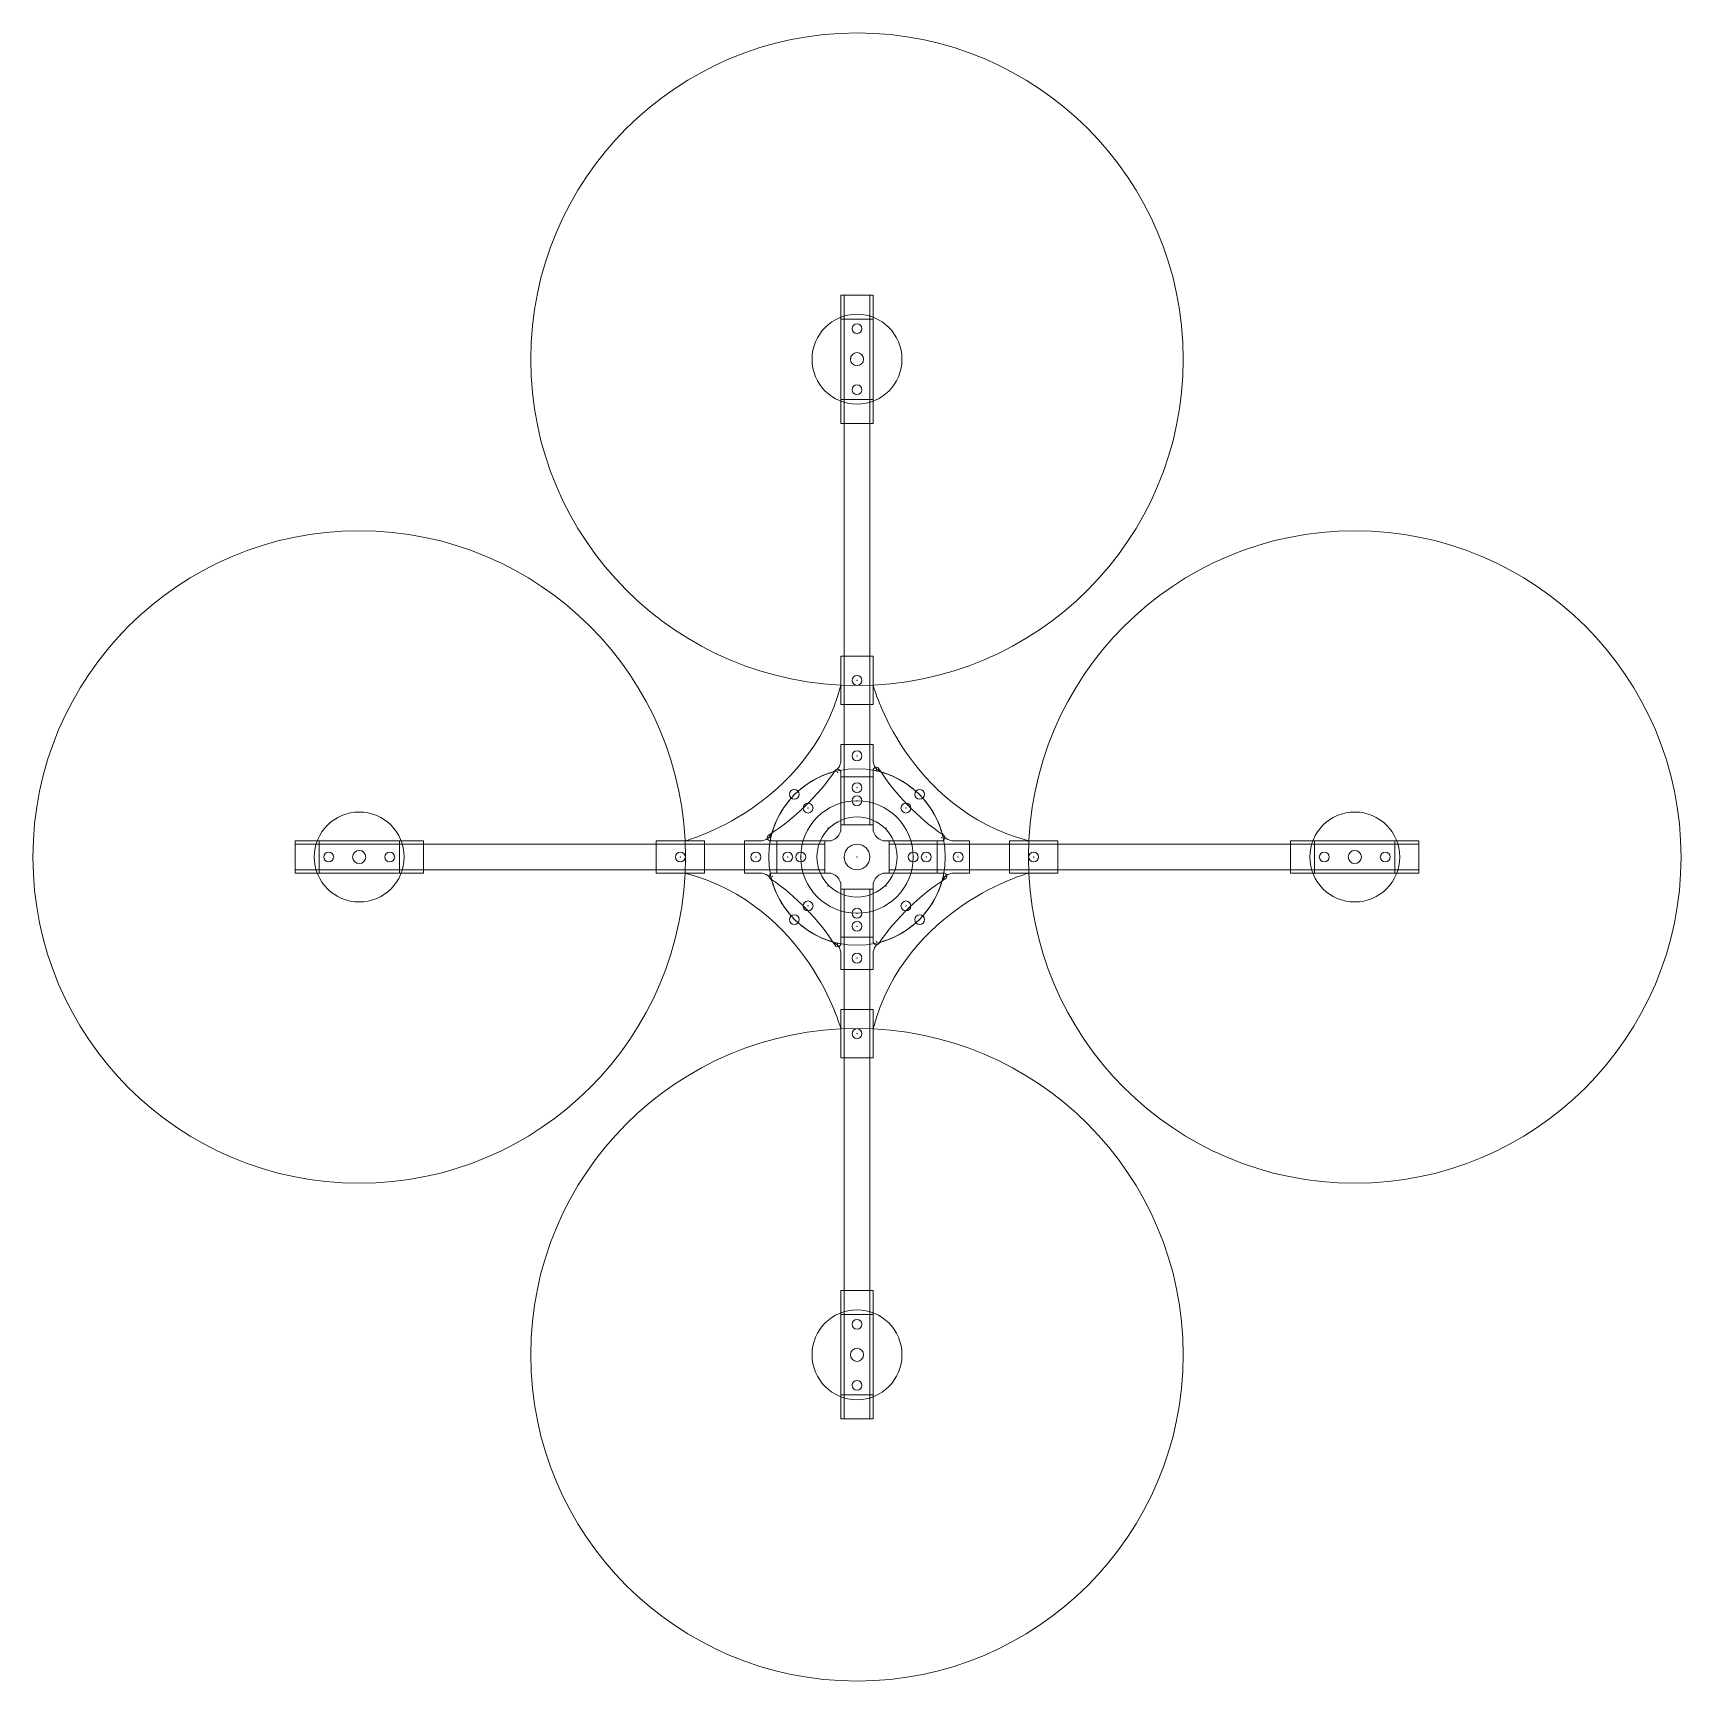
# Model space of a CAD drawing. Header units: millimetres. Extents: x -257 to 257, y -257 to 257.
import ezdxf

# ---------------------------------------------------------------- set-up
doc = ezdxf.new("R2010")
doc.units = ezdxf.units.MM
for name, color, linetype, lineweight in [('boom', 2, 'CONTINUOUS', 0), ('boom_holder', 6, 'CONTINUOUS', 0), ('carrier_cc_bottom', 134, 'CONTINUOUS', 0), ('carrier_cc_top', 4, 'CONTINUOUS', 0), ('center_plate_light', 3, 'CONTINUOUS', 0), ('motor', 8, 'CONTINUOUS', 0), ('motor_mount', 6, 'CONTINUOUS', 0), ('motor_plate', 4, 'CONTINUOUS', 0), ('props_8inch', 9, 'CONTINUOUS', 0)]:
    doc.layers.add(name, color=color, linetype=linetype, lineweight=lineweight)

msp = doc.modelspace()

# ---------------------------------------------------------------- linework, layer by layer
at = {"layer": 'boom'}
for p, q in [((4, 175), (-4, 175)), ((-4, 175), (-4, 10)), ((4, 10), (4, 175)), ((-4, 10), (4, 10)), ((-10, 4), (-175, 4)), ((-175, 4), (-175, -4)), ((-10, -4), (-10, 4)), ((175, 4), (10, 4)), ((10, 4), (10, -4)), ((175, -4), (175, 4)), ((-175, -4), (-10, -4)), ((10, -4), (175, -4)), ((-4, -10), (-4, -175)), ((4, -10), (-4, -10)), ((4, -175), (4, -10)), ((-4, -175), (4, -175))]:
    msp.add_line(p, q, dxfattribs=at)
for centre, radius in [((0, 164.5), 1.55), ((0, 155), 2.05), ((0, 145.5), 1.55), ((0, 55), 1.55), ((-164.5, 0), 1.55), ((-155, 0), 2.05), ((-145.5, 0), 1.55), ((-55, 0), 1.55), ((55, 0), 1.55), ((145.5, 0), 1.55), ((155, 0), 2.05), ((164.5, 0), 1.55), ((0, -55), 1.55), ((0, -145.5), 1.55), ((0, -155), 2.05), ((0, -164.5), 1.55)]:
    msp.add_circle(centre, radius, dxfattribs=at)
at = {"layer": 'boom_holder'}
for p, q in [((-5, 62.5), (5, 62.5)), ((-5, 47.5), (-5, 62.5)), ((5, 62.5), (5, 47.5)), ((5, 47.5), (-5, 47.5)), ((-5, 25), (5, 25)), ((-5, 10), (-5, 25)), ((5, 25), (5, 10)), ((5, 10), (-5, 10)), ((-62.5, -5), (-62.5, 5)), ((-62.5, 5), (-47.5, 5)), ((-47.5, 5), (-47.5, -5)), ((-25, -5), (-25, 5)), ((-25, 5), (-10, 5)), ((-10, 5), (-10, -5)), ((10, -5), (10, 5)), ((10, 5), (25, 5)), ((25, 5), (25, -5)), ((47.5, -5), (47.5, 5)), ((47.5, 5), (62.5, 5)), ((62.5, 5), (62.5, -5)), ((-47.5, -5), (-62.5, -5)), ((-10, -5), (-25, -5)), ((25, -5), (10, -5)), ((62.5, -5), (47.5, -5)), ((-5, -25), (-5, -10)), ((-5, -10), (5, -10)), ((5, -10), (5, -25)), ((5, -25), (-5, -25)), ((-5, -62.5), (-5, -47.5)), ((-5, -47.5), (5, -47.5)), ((5, -47.5), (5, -62.5)), ((5, -62.5), (-5, -62.5))]:
    msp.add_line(p, q, dxfattribs=at)
for centre in [(0, 55), (-55, 0), (55, 0), (0, -55)]:
    msp.add_circle(centre, 1.55, dxfattribs=at)
at = {"layer": 'carrier_cc_bottom'}
for p, q in [((-5, 35), (5, 35)), ((-5, 30.19), (-5, 35)), ((5, 35), (5, 30.19)), ((-35, -5), (-35, 5)), ((-35, 5), (-30.19, 5)), ((30.19, 5), (35, 5)), ((35, 5), (35, -5)), ((-30.19, -5), (-35, -5)), ((35, -5), (30.19, -5)), ((-5, -35), (-5, -30.19)), ((5, -30.19), (5, -35)), ((5, -35), (-5, -35))]:
    msp.add_line(p, q, dxfattribs=at)
for centre, radius in [((0, 31.5), 1.55), ((0, 21.57), 1.55), ((0, 0), 17.5), ((-15.25, 15.25), 1.55), ((15.25, 15.25), 1.55), ((-31.5, 0), 1.55), ((-21.57, 0), 1.55), ((21.57, 0), 1.55), ((31.5, 0), 1.55), ((-15.25, -15.25), 1.55), ((15.25, -15.25), 1.55), ((0, -21.57), 1.55), ((0, -31.5), 1.55)]:
    msp.add_circle(centre, radius, dxfattribs=at)
for centre, radius, start, end in [((0, 0), 27.5, 106.6015, 163.3985), ((-9, 30.19), 4, 286.6015, 0), ((9, 30.19), 4, 180, 253.3985), ((0, 0), 27.5, 16.6015, 73.3985), ((-30.19, 9), 4, 270, 343.3985), ((30.19, 9), 4, 196.6015, 270), ((-30.19, -9), 4, 16.6015, 90), ((30.19, -9), 4, 90, 163.3985), ((0, 0), 27.5, 196.6015, 253.3985), ((0, 0), 27.5, 286.6015, 343.3985), ((-9, -30.19), 4, 360, 73.3985), ((9, -30.19), 4, 106.6015, 180)]:
    msp.add_arc(centre, radius, start, end, dxfattribs=at)
for p in [(0, 31.5), (0, 21.57), (-15.25, 15.25), (15.25, 15.25), (-31.5, 0), (-21.57, 0), (21.57, 0), (31.5, 0), (-15.25, -15.25), (15.25, -15.25), (0, -21.57), (0, -31.5)]:
    msp.add_point(p, dxfattribs=at)
at = {"layer": 'carrier_cc_top'}
for centre, radius in [((0, 0), 27.5), ((0, 21.57), 1.55), ((-15.25, 15.25), 1.55), ((15.25, 15.25), 1.55), ((0, 0), 12.5), ((-21.57, 0), 1.55), ((21.57, 0), 1.55), ((-15.25, -15.25), 1.55), ((15.25, -15.25), 1.55), ((0, -21.57), 1.55)]:
    msp.add_circle(centre, radius, dxfattribs=at)
for p in [(0, 21.57), (-15.25, 15.25), (15.25, 15.25), (-21.57, 0), (21.57, 0), (-15.25, -15.25), (15.25, -15.25), (0, -21.57)]:
    msp.add_point(p, dxfattribs=at)
at = {"layer": 'center_plate_light'}
for p, q in [((-5, 53.52), (-5, 62.5)), ((-5, 62.5), (5, 62.5)), ((5, 62.5), (5, 53.52)), ((-5, 9), (-5, 26.34)), ((5, 26.96), (5, 9)), ((-62.5, -5), (-62.5, 5)), ((-62.5, 5), (-53.52, 5)), ((-26.96, 5), (-9, 5)), ((9, 5), (26.34, 5)), ((53.52, 5), (62.5, 5)), ((62.5, 5), (62.5, -5)), ((-53.52, -5), (-62.5, -5)), ((-9, -5), (-26.34, -5)), ((26.96, -5), (9, -5)), ((62.5, -5), (53.52, -5)), ((-5, -26.96), (-5, -9)), ((5, -9), (5, -26.34)), ((-5, -62.5), (-5, -53.52)), ((5, -53.52), (5, -62.5)), ((5, -62.5), (-5, -62.5))]:
    msp.add_line(p, q, dxfattribs=at)
for centre, radius in [((0, 55), 1.55), ((0, 31.5), 1.55), ((-19.51, 19.51), 1.55), ((19.51, 19.51), 1.55), ((0, 17.5), 1.55), ((-55, 0), 1.55), ((-31.5, 0), 1.55), ((-17.5, 0), 1.55), ((0, 0), 4), ((17.5, 0), 1.55), ((31.5, 0), 1.55), ((55, 0), 1.55), ((-19.51, -19.51), 1.55), ((0, -17.5), 1.55), ((19.51, -19.51), 1.55), ((0, -31.5), 1.55), ((0, -55), 1.55)]:
    msp.add_circle(centre, radius, dxfattribs=at)
for centre, radius, start, end in [((-65.95, 67.16), 71.53, 302.5205, 325.7491), ((-6, 26.34), 1, 0, 145.7491), ((6, 26.96), 1, 32.5205, 180), ((67.16, 65.95), 71.53, 212.5205, 235.7491), ((-26.96, 6), 1, 122.5205, 270), ((-9, 9), 4, 270, 0), ((9, 9), 4, 180, 270), ((26.34, 6), 1, 270, 55.7491), ((-26.34, -6), 1, 90, 235.7491), ((-9, -9), 4, 0, 90), ((9, -9), 4, 90, 180), ((26.96, -6), 1, 302.5205, 90), ((-67.16, -65.95), 71.53, 32.5205, 55.7491), ((65.95, -67.16), 71.53, 122.5205, 145.7491), ((-6, -26.96), 1, 212.5205, 0), ((6, -26.34), 1, 180, 325.7491)]:
    msp.add_arc(centre, radius, start, end, dxfattribs=at)
for points in [[(-5, 53.52), (-15.25, 15.25), (-53.52, 5), (-53.52, 5)], [(53.52, 5), (15.25, 15.25), (5, 53.52), (5, 53.52)], [(-53.52, -5), (-15.25, -15.25), (-5, -53.52), (-5, -53.52)], [(5, -53.52), (15.25, -15.25), (53.52, -5), (53.52, -5)]]:
    msp.add_open_spline(points, degree=3, dxfattribs=at)
for p in [(0, 55), (0, 31.5), (-6, 26.34), (6, 26.96), (-19.51, 19.51), (0, 17.5), (19.51, 19.51), (-26.96, 6), (-9, 9), (9, 9), (26.34, 6), (-55, 0), (-31.5, 0), (-17.5, 0), (0, 0), (31.5, 0), (17.5, 0), (55, 0), (-26.34, -6), (-9, -9), (9, -9), (26.96, -6), (-19.51, -19.51), (0, -17.5), (19.51, -19.51), (-6, -26.96), (6, -26.34), (0, -31.5), (0, -55)]:
    msp.add_point(p, dxfattribs=at)
at = {"layer": 'motor'}
for centre in [(0, 155), (-155, 0), (155, 0), (0, -155)]:
    msp.add_circle(centre, 14, dxfattribs=at)
at = {"layer": 'motor_mount'}
for p, q in [((-5, 175), (5, 175)), ((-5, 175), (-5, 135)), ((5, 135), (5, 175)), ((-5, 135), (5, 135)), ((-175, -5), (-175, 5)), ((-135, 5), (-175, 5)), ((-135, -5), (-135, 5)), ((175, 5), (135, 5)), ((135, 5), (135, -5)), ((175, 5), (175, -5)), ((-175, -5), (-135, -5)), ((135, -5), (175, -5)), ((5, -135), (-5, -135)), ((-5, -135), (-5, -175)), ((5, -175), (5, -135)), ((5, -175), (-5, -175))]:
    msp.add_line(p, q, dxfattribs=at)
for centre, radius in [((0, 164.5), 1.55), ((0, 155), 2.05), ((0, 145.5), 1.55), ((-164.5, 0), 1.55), ((-155, 0), 2.05), ((-145.5, 0), 1.55), ((145.5, 0), 1.55), ((155, 0), 2.05), ((164.5, 0), 1.55), ((0, -145.5), 1.55), ((0, -155), 2.05), ((0, -164.5), 1.55)]:
    msp.add_circle(centre, radius, dxfattribs=at)
at = {"layer": 'motor_plate'}
for p, q in [((-5, 142.5), (-5, 167.5)), ((-5, 167.5), (5, 167.5)), ((5, 167.5), (5, 142.5)), ((5, 142.5), (-5, 142.5)), ((-167.5, 5), (-142.5, 5)), ((-167.5, -5), (-167.5, 5)), ((-142.5, 5), (-142.5, -5)), ((142.5, -5), (142.5, 5)), ((142.5, 5), (167.5, 5)), ((167.5, 5), (167.5, -5)), ((-142.5, -5), (-167.5, -5)), ((167.5, -5), (142.5, -5)), ((-5, -167.5), (-5, -142.5)), ((-5, -142.5), (5, -142.5)), ((5, -142.5), (5, -167.5)), ((5, -167.5), (-5, -167.5))]:
    msp.add_line(p, q, dxfattribs=at)
for centre, radius in [((0, 164.5), 1.55), ((0, 155), 2.05), ((0, 145.5), 1.55), ((-164.5, 0), 1.55), ((-155, 0), 2.05), ((-145.5, 0), 1.55), ((145.5, 0), 1.55), ((155, 0), 2.05), ((164.5, 0), 1.55), ((0, -145.5), 1.55), ((0, -155), 2.05), ((0, -164.5), 1.55)]:
    msp.add_circle(centre, radius, dxfattribs=at)
at = {"layer": 'props_8inch'}
for centre in [(0, 155), (-155, 0), (155, 0), (0, -155)]:
    msp.add_circle(centre, 101.6, dxfattribs=at)

doc.saveas('drawing.dxf')
